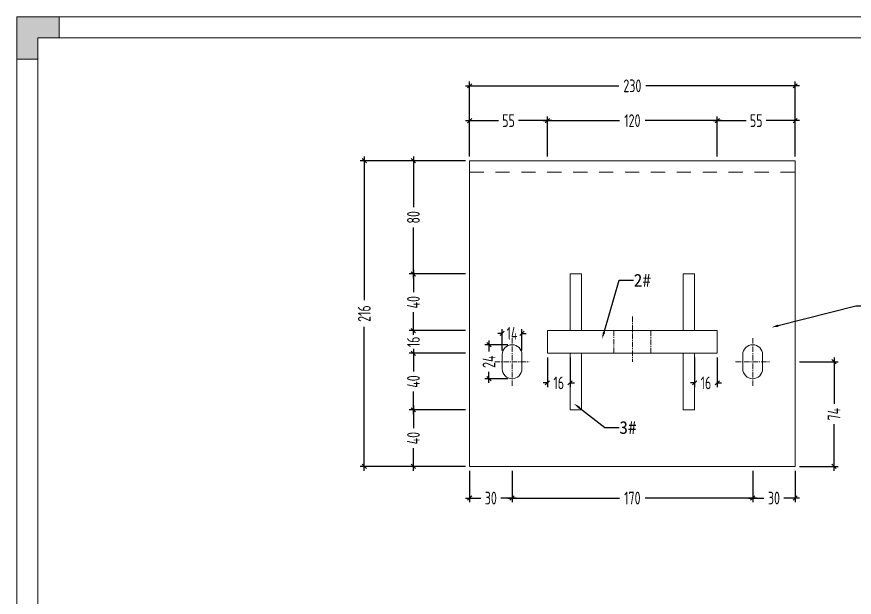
# Model space of a CAD drawing. Header units: millimetres. Extents: x 136606 to 1229059, y 82794 to 127566.
# Drawn here: x 953811 to 954403, y 126936 to 127346 of the extents above; entities that cross this region are included whole.
import ezdxf
from ezdxf import colors
from ezdxf.entities.mleader import LeaderData, LeaderLine
from ezdxf.math import Vec2, Vec3

# ---------------------------------------------------------------- set-up
doc = ezdxf.new("R2010")
doc.units = ezdxf.units.MM
doc.linetypes.add('CENTER', pattern=[0.6, 0.375, -0.075, 0.075, -0.075])
doc.linetypes.add('CENTER2', pattern=[28.575, 19.05, -3.175, 3.175, -3.175])
doc.layers.add('HR-dimension', color=9, linetype='Continuous')
doc.layers.add('标注', color=9, linetype='Continuous')
for name, color, linetype, lineweight in [('加强板', 140, 'Continuous', 18), ('图框', 7, 'Continuous', 13), ('文本', 3, 'Continuous', 13), ('结构', 4, 'Continuous', 18), ('虚线', 1, 'CENTER2', 0)]:
    doc.layers.add(name, color=color, linetype=linetype, lineweight=lineweight)
doc.styles.add('Arial', font='arial.ttf')
doc.styles.add('hztxt', font='ros1.shx', dxfattribs={"width": 0.8, "bigfont": 'hztxt.shx'})
doc.dimstyles.new('DIM-3', dxfattribs={"dimscale": 3, "dimtxt": 3, "dimasz": 1, "dimexe": 1, "dimexo": 1, "dimgap": 1, "dimtad": 0, "dimdec": 1, "dimrnd": 0.0005, "dimzin": 9, "dimdsep": 46, "dimtxsty": 'hztxt', "dimblk": 'OBLIQUE', "dimcen": 0, "dimdle": 1, "dimclrd": 9, "dimclre": 9, "dimclrt": 2, "dimazin": 2, "dimtfac": 1, "dimtdec": 1, "dimtofl": 0, "dimtmove": 0, "dimatfit": 3, "dimfxl": 1, "dimarcsym": 2})

# ---------------------------------------------------------------- blocks, each defined once
blk = doc.blocks.new('GW-TK')
at = {"layer": '图框', "linetype": 'Continuous', "lineweight": 0}
h = blk.add_hatch(color=256, dxfattribs=at)
h.dxf.hatch_style = 1
h.paths.add_polyline_path([(927183.55, 464715.01), (927183.55, 464705.01), (927188.55, 464705.01), (927188.55, 464710.01), (927193.56, 464710.01), (927193.56, 464715.01)])
blk.add_lwpolyline([(927188.55, 464705.01), (927188.55, 464710.01), (927193.56, 464710.01), (927193.56, 464715.01), (927183.55, 464715.01), (927183.55, 464705.01)], close=True, dxfattribs=at)
at = {"layer": '图框'}
for points in [[(927183.55, 464715.01), (927603.55, 464715.01), (927603.55, 464418.01), (927183.55, 464418.01)], [(927188.55, 464710.01), (927598.55, 464710.01), (927598.55, 464423.01), (927188.55, 464423.01)]]:
    blk.add_lwpolyline(points, close=True, dxfattribs=at)
blk = doc.blocks.new('_Oblique')
at = {"color": 0, "linetype": 'ByBlock', "lineweight": -2}
blk.add_line((-0.5, -0.5), (0.5, 0.5), dxfattribs=at)
blk = doc.blocks.new('*D2456')
at = {"layer": 'Defpoints', "color": 0, "ltscale": 10, "transparency": 16777216}
for p in [(954056.99, 127243.95), (954131.36, 127243.95), (954131.36, 127027.95)]:
    blk.add_point(p, dxfattribs=at)
at = {"layer": 'HR-dimension', "color": 9, "lineweight": -2, "ltscale": 10, "transparency": 16777216}
for p, q in [((954056.99, 127246.95), (954056.99, 127145.43)), ((954128.36, 127243.95), (954053.99, 127243.95)), ((954056.99, 127024.95), (954056.99, 127126.47)), ((954128.36, 127027.95), (954053.99, 127027.95))]:
    blk.add_line(p, q, dxfattribs=at)
at = {"layer": 'HR-dimension', "color": 9, "lineweight": -2, "ltscale": 10, "transparency": 16777216, "xscale": 3, "yscale": 3, "zscale": 3}
for p, rotation in [((954056.99, 127243.95), 90), ((954056.99, 127027.95), 270)]:
    blk.add_blockref('_Oblique', p, dxfattribs=dict(at, rotation=rotation))
at = {"layer": 'HR-dimension', "color": 2, "ltscale": 10, "transparency": 16777216, "insert": (954056.99, 127135.95), "char_height": 9, "attachment_point": 5, "rotation": 90, "style": 'hztxt'}
blk.add_mtext('216', dxfattribs=at)
blk = doc.blocks.new('*D2457')
at = {"layer": 'Defpoints', "color": 0, "ltscale": 10, "transparency": 16777216}
for p in [(954131.36, 127296.85), (954131.36, 127243.95), (954361.36, 127243.95)]:
    blk.add_point(p, dxfattribs=at)
at = {"layer": 'HR-dimension', "color": 9, "lineweight": -2, "ltscale": 10, "transparency": 16777216}
for p, q in [((954131.36, 127246.95), (954131.36, 127299.85)), ((954361.36, 127246.95), (954361.36, 127299.85)), ((954128.36, 127296.85), (954236.88, 127296.85)), ((954364.36, 127296.85), (954255.84, 127296.85))]:
    blk.add_line(p, q, dxfattribs=at)
at = {"layer": 'HR-dimension', "color": 9, "lineweight": -2, "ltscale": 10, "transparency": 16777216, "xscale": 3, "yscale": 3, "zscale": 3, "rotation": 180}
blk.add_blockref('_Oblique', (954131.36, 127296.85), dxfattribs=at)
at = {"layer": 'HR-dimension', "color": 9, "lineweight": -2, "ltscale": 10, "transparency": 16777216, "xscale": 3, "yscale": 3, "zscale": 3}
blk.add_blockref('_Oblique', (954361.36, 127296.85), dxfattribs=at)
at = {"layer": 'HR-dimension', "color": 2, "ltscale": 10, "transparency": 16777216, "insert": (954246.36, 127296.85), "char_height": 9, "attachment_point": 5, "style": 'hztxt'}
blk.add_mtext('230', dxfattribs=at)
blk = doc.blocks.new('*D2451')
at = {"layer": 'Defpoints', "color": 0, "ltscale": 10, "transparency": 16777216}
for p in [(954186.36, 127107.95), (954202.36, 127107.95), (954186.36, 127087)]:
    blk.add_point(p, dxfattribs=at)
at = {"layer": 'HR-dimension', "color": 9, "lineweight": -2, "ltscale": 10, "transparency": 16777216}
for p, q in [((954186.36, 127104.95), (954186.36, 127084)), ((954202.36, 127104.95), (954202.36, 127084)), ((954186.36, 127087), (954183.36, 127087)), ((954202.36, 127087), (954205.36, 127087))]:
    blk.add_line(p, q, dxfattribs=at)
at = {"layer": 'HR-dimension', "color": 9, "lineweight": -2, "ltscale": 10, "transparency": 16777216, "xscale": 3, "yscale": 3, "zscale": 3}
blk.add_blockref('_Oblique', (954186.36, 127087), dxfattribs=at)
at = {"layer": 'HR-dimension', "color": 9, "lineweight": -2, "ltscale": 10, "transparency": 16777216, "xscale": 3, "yscale": 3, "zscale": 3, "rotation": 180}
blk.add_blockref('_Oblique', (954202.36, 127087), dxfattribs=at)
at = {"layer": 'HR-dimension', "color": 2, "ltscale": 10, "transparency": 16777216, "insert": (954194.36, 127087), "char_height": 9, "attachment_point": 5, "style": 'hztxt'}
blk.add_mtext('16', dxfattribs=at)
blk = doc.blocks.new('*D2452')
at = {"layer": 'Defpoints', "color": 0, "ltscale": 10, "transparency": 16777216}
for p in [(954290.36, 127107.95), (954306.36, 127107.95), (954290.36, 127087)]:
    blk.add_point(p, dxfattribs=at)
at = {"layer": 'HR-dimension', "color": 9, "lineweight": -2, "ltscale": 10, "transparency": 16777216}
for p, q in [((954290.36, 127104.95), (954290.36, 127084)), ((954306.36, 127104.95), (954306.36, 127084)), ((954290.36, 127087), (954287.36, 127087)), ((954306.36, 127087), (954309.36, 127087))]:
    blk.add_line(p, q, dxfattribs=at)
at = {"layer": 'HR-dimension', "color": 9, "lineweight": -2, "ltscale": 10, "transparency": 16777216, "xscale": 3, "yscale": 3, "zscale": 3}
blk.add_blockref('_Oblique', (954290.36, 127087), dxfattribs=at)
at = {"layer": 'HR-dimension', "color": 9, "lineweight": -2, "ltscale": 10, "transparency": 16777216, "xscale": 3, "yscale": 3, "zscale": 3, "rotation": 180}
blk.add_blockref('_Oblique', (954306.36, 127087), dxfattribs=at)
at = {"layer": 'HR-dimension', "color": 2, "ltscale": 10, "transparency": 16777216, "insert": (954298.36, 127087), "char_height": 9, "attachment_point": 5, "style": 'hztxt'}
blk.add_mtext('16', dxfattribs=at)
blk = doc.blocks.new('*U2420')
at = {"layer": '虚线', "color": 252}
blk.add_lwpolyline([(0, -5), (0, 5)], dxfattribs=at)
blk = doc.blocks.new('*U2421')
at = {"color": 0, "linetype": 'ByBlock', "lineweight": -2, "transparency": 16777216}
for p in [(0, 219.6), (0, 201.3), (0, 183), (0, 164.7), (0, 146.4), (0, 128.1), (0, 109.8), (0, 91.5), (0, 73.2), (0, 54.9), (0, 36.6), (0, 18.3), (0, 0)]:
    blk.add_blockref('*U2420', p, dxfattribs=at)
blk = doc.blocks.new('*D2425')
at = {"layer": 'Defpoints', "color": 0, "ltscale": 10, "transparency": 16777216}
for p in [(954091.7, 127163.95), (954131.36, 127163.95), (954131.36, 127123.95)]:
    blk.add_point(p, dxfattribs=at)
at = {"layer": 'HR-dimension', "color": 9, "lineweight": -2, "ltscale": 10, "transparency": 16777216}
for p, q in [((954128.36, 127163.95), (954088.7, 127163.95)), ((954091.7, 127166.95), (954091.7, 127151.03)), ((954091.7, 127120.95), (954091.7, 127136.87)), ((954128.36, 127123.95), (954088.7, 127123.95))]:
    blk.add_line(p, q, dxfattribs=at)
at = {"layer": 'HR-dimension', "color": 9, "lineweight": -2, "ltscale": 10, "transparency": 16777216, "xscale": 3, "yscale": 3, "zscale": 3}
for p, rotation in [((954091.7, 127163.95), 90), ((954091.7, 127123.95), 270)]:
    blk.add_blockref('_Oblique', p, dxfattribs=dict(at, rotation=rotation))
at = {"layer": 'HR-dimension', "color": 2, "ltscale": 10, "transparency": 16777216, "insert": (954091.7, 127143.95), "char_height": 9, "attachment_point": 5, "rotation": 90, "style": 'hztxt'}
blk.add_mtext('40', dxfattribs=at)
blk = doc.blocks.new('*D2426')
at = {"layer": 'Defpoints', "color": 0, "ltscale": 10, "transparency": 16777216}
for p in [(954091.7, 127243.95), (954131.36, 127243.95), (954131.36, 127163.95)]:
    blk.add_point(p, dxfattribs=at)
at = {"layer": 'HR-dimension', "color": 9, "lineweight": -2, "ltscale": 10, "transparency": 16777216}
for p, q in [((954091.7, 127246.95), (954091.7, 127211.03)), ((954128.36, 127243.95), (954088.7, 127243.95)), ((954091.7, 127160.95), (954091.7, 127196.87)), ((954128.36, 127163.95), (954088.7, 127163.95))]:
    blk.add_line(p, q, dxfattribs=at)
at = {"layer": 'HR-dimension', "color": 9, "lineweight": -2, "ltscale": 10, "transparency": 16777216, "xscale": 3, "yscale": 3, "zscale": 3}
for p, rotation in [((954091.7, 127243.95), 90), ((954091.7, 127163.95), 270)]:
    blk.add_blockref('_Oblique', p, dxfattribs=dict(at, rotation=rotation))
at = {"layer": 'HR-dimension', "color": 2, "ltscale": 10, "transparency": 16777216, "insert": (954091.7, 127203.95), "char_height": 9, "attachment_point": 5, "rotation": 90, "style": 'hztxt'}
blk.add_mtext('80', dxfattribs=at)
blk = doc.blocks.new('*D2427')
at = {"layer": 'Defpoints', "color": 0, "ltscale": 10, "transparency": 16777216}
for p in [(954131.36, 127123.95), (954091.7, 127107.95), (954131.36, 127107.95)]:
    blk.add_point(p, dxfattribs=at)
at = {"layer": 'HR-dimension', "color": 9, "lineweight": -2, "ltscale": 10, "transparency": 16777216}
for p, q in [((954091.7, 127123.95), (954091.7, 127126.95)), ((954128.36, 127123.95), (954088.7, 127123.95)), ((954128.36, 127107.95), (954088.7, 127107.95)), ((954091.7, 127107.95), (954091.7, 127104.95))]:
    blk.add_line(p, q, dxfattribs=at)
at = {"layer": 'HR-dimension', "color": 9, "lineweight": -2, "ltscale": 10, "transparency": 16777216, "xscale": 3, "yscale": 3, "zscale": 3}
for p, rotation in [((954091.7, 127123.95), 270), ((954091.7, 127107.95), 90)]:
    blk.add_blockref('_Oblique', p, dxfattribs=dict(at, rotation=rotation))
at = {"layer": 'HR-dimension', "color": 2, "ltscale": 10, "transparency": 16777216, "insert": (954091.7, 127115.95), "char_height": 9, "attachment_point": 5, "rotation": 90, "style": 'hztxt'}
blk.add_mtext('16', dxfattribs=at)
blk = doc.blocks.new('*D2428')
at = {"layer": 'Defpoints', "color": 0, "ltscale": 10, "transparency": 16777216}
for p in [(954131.36, 127107.95), (954091.7, 127067.95), (954131.36, 127067.95)]:
    blk.add_point(p, dxfattribs=at)
at = {"layer": 'HR-dimension', "color": 9, "lineweight": -2, "ltscale": 10, "transparency": 16777216}
for p, q in [((954091.7, 127110.95), (954091.7, 127095.03)), ((954128.36, 127107.95), (954088.7, 127107.95)), ((954091.7, 127064.95), (954091.7, 127080.87)), ((954128.36, 127067.95), (954088.7, 127067.95))]:
    blk.add_line(p, q, dxfattribs=at)
at = {"layer": 'HR-dimension', "color": 9, "lineweight": -2, "ltscale": 10, "transparency": 16777216, "xscale": 3, "yscale": 3, "zscale": 3}
for p, rotation in [((954091.7, 127107.95), 90), ((954091.7, 127067.95), 270)]:
    blk.add_blockref('_Oblique', p, dxfattribs=dict(at, rotation=rotation))
at = {"layer": 'HR-dimension', "color": 2, "ltscale": 10, "transparency": 16777216, "insert": (954091.7, 127087.95), "char_height": 9, "attachment_point": 5, "rotation": 90, "style": 'hztxt'}
blk.add_mtext('40', dxfattribs=at)
blk = doc.blocks.new('*D2429')
at = {"layer": 'Defpoints', "color": 0, "ltscale": 10, "transparency": 16777216}
for p in [(954131.36, 127067.95), (954091.7, 127027.95), (954131.36, 127027.95)]:
    blk.add_point(p, dxfattribs=at)
at = {"layer": 'HR-dimension', "color": 9, "lineweight": -2, "ltscale": 10, "transparency": 16777216}
for p, q in [((954128.36, 127067.95), (954088.7, 127067.95)), ((954091.7, 127070.95), (954091.7, 127055.03)), ((954091.7, 127024.95), (954091.7, 127040.87)), ((954128.36, 127027.95), (954088.7, 127027.95))]:
    blk.add_line(p, q, dxfattribs=at)
at = {"layer": 'HR-dimension', "color": 9, "lineweight": -2, "ltscale": 10, "transparency": 16777216, "xscale": 3, "yscale": 3, "zscale": 3}
for p, rotation in [((954091.7, 127067.95), 90), ((954091.7, 127027.95), 270)]:
    blk.add_blockref('_Oblique', p, dxfattribs=dict(at, rotation=rotation))
at = {"layer": 'HR-dimension', "color": 2, "ltscale": 10, "transparency": 16777216, "insert": (954091.7, 127047.95), "char_height": 9, "attachment_point": 5, "rotation": 90, "style": 'hztxt'}
blk.add_mtext('40', dxfattribs=at)
blk = doc.blocks.new('*D2430')
at = {"layer": 'Defpoints', "color": 0, "ltscale": 10, "transparency": 16777216}
for p in [(954131.36, 127272.25), (954131.36, 127243.95), (954186.36, 127243.95)]:
    blk.add_point(p, dxfattribs=at)
at = {"layer": 'HR-dimension', "color": 9, "lineweight": -2, "ltscale": 10, "transparency": 16777216}
for p, q in [((954131.36, 127246.95), (954131.36, 127275.25)), ((954186.36, 127246.95), (954186.36, 127275.25)), ((954128.36, 127272.25), (954151.78, 127272.25)), ((954189.36, 127272.25), (954165.94, 127272.25))]:
    blk.add_line(p, q, dxfattribs=at)
at = {"layer": 'HR-dimension', "color": 9, "lineweight": -2, "ltscale": 10, "transparency": 16777216, "xscale": 3, "yscale": 3, "zscale": 3, "rotation": 180}
blk.add_blockref('_Oblique', (954131.36, 127272.25), dxfattribs=at)
at = {"layer": 'HR-dimension', "color": 9, "lineweight": -2, "ltscale": 10, "transparency": 16777216, "xscale": 3, "yscale": 3, "zscale": 3}
blk.add_blockref('_Oblique', (954186.36, 127272.25), dxfattribs=at)
at = {"layer": 'HR-dimension', "color": 2, "ltscale": 10, "transparency": 16777216, "insert": (954158.86, 127272.25), "char_height": 9, "attachment_point": 5, "style": 'hztxt'}
blk.add_mtext('55', dxfattribs=at)
blk = doc.blocks.new('*D2431')
at = {"layer": 'Defpoints', "color": 0, "ltscale": 10, "transparency": 16777216}
for p in [(954306.36, 127272.25), (954186.36, 127243.95), (954306.36, 127243.95)]:
    blk.add_point(p, dxfattribs=at)
at = {"layer": 'HR-dimension', "color": 9, "lineweight": -2, "ltscale": 10, "transparency": 16777216}
for p, q in [((954186.36, 127246.95), (954186.36, 127275.25)), ((954306.36, 127246.95), (954306.36, 127275.25)), ((954183.36, 127272.25), (954237.24, 127272.25)), ((954309.36, 127272.25), (954255.48, 127272.25))]:
    blk.add_line(p, q, dxfattribs=at)
at = {"layer": 'HR-dimension', "color": 9, "lineweight": -2, "ltscale": 10, "transparency": 16777216, "xscale": 3, "yscale": 3, "zscale": 3, "rotation": 180}
blk.add_blockref('_Oblique', (954186.36, 127272.25), dxfattribs=at)
at = {"layer": 'HR-dimension', "color": 9, "lineweight": -2, "ltscale": 10, "transparency": 16777216, "xscale": 3, "yscale": 3, "zscale": 3}
blk.add_blockref('_Oblique', (954306.36, 127272.25), dxfattribs=at)
at = {"layer": 'HR-dimension', "color": 2, "ltscale": 10, "transparency": 16777216, "insert": (954246.36, 127272.25), "char_height": 9, "attachment_point": 5, "style": 'hztxt'}
blk.add_mtext('120', dxfattribs=at)
blk = doc.blocks.new('*D2432')
at = {"layer": 'Defpoints', "color": 0, "ltscale": 10, "transparency": 16777216}
for p in [(954361.36, 127272.25), (954306.36, 127243.95), (954361.36, 127243.95)]:
    blk.add_point(p, dxfattribs=at)
at = {"layer": 'HR-dimension', "color": 9, "lineweight": -2, "ltscale": 10, "transparency": 16777216}
for p, q in [((954306.36, 127246.95), (954306.36, 127275.25)), ((954361.36, 127246.95), (954361.36, 127275.25)), ((954303.36, 127272.25), (954326.78, 127272.25)), ((954364.36, 127272.25), (954340.94, 127272.25))]:
    blk.add_line(p, q, dxfattribs=at)
at = {"layer": 'HR-dimension', "color": 9, "lineweight": -2, "ltscale": 10, "transparency": 16777216, "xscale": 3, "yscale": 3, "zscale": 3, "rotation": 180}
blk.add_blockref('_Oblique', (954306.36, 127272.25), dxfattribs=at)
at = {"layer": 'HR-dimension', "color": 9, "lineweight": -2, "ltscale": 10, "transparency": 16777216, "xscale": 3, "yscale": 3, "zscale": 3}
blk.add_blockref('_Oblique', (954361.36, 127272.25), dxfattribs=at)
at = {"layer": 'HR-dimension', "color": 2, "ltscale": 10, "transparency": 16777216, "insert": (954333.86, 127272.25), "char_height": 9, "attachment_point": 5, "style": 'hztxt'}
blk.add_mtext('55', dxfattribs=at)
blk = doc.blocks.new('*D2455')
at = {"color": 9, "lineweight": -2, "transparency": 16777216}
for p, q in [((954388.86, 127104.9), (954388.86, 127072.12)), ((954364.36, 127101.9), (954391.86, 127101.9)), ((954388.86, 127024.95), (954388.86, 127057.72)), ((954364.36, 127027.95), (954391.86, 127027.95))]:
    blk.add_line(p, q, dxfattribs=at)
at = {"layer": 'Defpoints', "color": 0, "transparency": 16777216}
for p in [(954361.36, 127101.9), (954388.86, 127101.9), (954361.36, 127027.95)]:
    blk.add_point(p, dxfattribs=at)
at = {"color": 9, "lineweight": -2, "transparency": 16777216, "xscale": 3, "yscale": 3, "zscale": 3}
for p, rotation in [((954388.86, 127101.9), 90), ((954388.86, 127027.95), 270)]:
    blk.add_blockref('_Oblique', p, dxfattribs=dict(at, rotation=rotation))
at = {"color": 2, "transparency": 16777216, "insert": (954388.86, 127064.92), "char_height": 9, "attachment_point": 5, "rotation": 90, "style": 'hztxt'}
blk.add_mtext('74', dxfattribs=at)
blk = doc.blocks.new('*D2434')
at = {"color": 9, "lineweight": -2, "transparency": 16777216}
for p, q in [((954131.36, 127024.95), (954131.36, 127002.63)), ((954161.36, 127024.95), (954161.36, 127002.63)), ((954128.36, 127005.63), (954139.28, 127005.63)), ((954164.36, 127005.63), (954153.44, 127005.63))]:
    blk.add_line(p, q, dxfattribs=at)
at = {"layer": 'Defpoints', "color": 0, "transparency": 16777216}
for p in [(954131.36, 127027.95), (954161.36, 127027.95), (954131.36, 127005.63)]:
    blk.add_point(p, dxfattribs=at)
at = {"color": 9, "lineweight": -2, "transparency": 16777216, "xscale": 3, "yscale": 3, "zscale": 3, "rotation": 180}
blk.add_blockref('_Oblique', (954131.36, 127005.63), dxfattribs=at)
at = {"color": 9, "lineweight": -2, "transparency": 16777216, "xscale": 3, "yscale": 3, "zscale": 3}
blk.add_blockref('_Oblique', (954161.36, 127005.63), dxfattribs=at)
at = {"color": 2, "transparency": 16777216, "insert": (954146.36, 127005.63), "char_height": 9, "attachment_point": 5, "style": 'hztxt'}
blk.add_mtext('30', dxfattribs=at)
blk = doc.blocks.new('*D2435')
at = {"color": 9, "lineweight": -2, "transparency": 16777216}
for p, q in [((954161.36, 127024.95), (954161.36, 127002.63)), ((954331.36, 127024.95), (954331.36, 127002.63)), ((954158.36, 127005.63), (954237.24, 127005.63)), ((954334.36, 127005.63), (954255.48, 127005.63))]:
    blk.add_line(p, q, dxfattribs=at)
at = {"layer": 'Defpoints', "color": 0, "transparency": 16777216}
for p in [(954161.36, 127027.95), (954331.36, 127027.95), (954331.36, 127005.63)]:
    blk.add_point(p, dxfattribs=at)
at = {"color": 9, "lineweight": -2, "transparency": 16777216, "xscale": 3, "yscale": 3, "zscale": 3, "rotation": 180}
blk.add_blockref('_Oblique', (954161.36, 127005.63), dxfattribs=at)
at = {"color": 9, "lineweight": -2, "transparency": 16777216, "xscale": 3, "yscale": 3, "zscale": 3}
blk.add_blockref('_Oblique', (954331.36, 127005.63), dxfattribs=at)
at = {"color": 2, "transparency": 16777216, "insert": (954246.36, 127005.63), "char_height": 9, "attachment_point": 5, "style": 'hztxt'}
blk.add_mtext('170', dxfattribs=at)
blk = doc.blocks.new('*D2436')
at = {"color": 9, "lineweight": -2, "transparency": 16777216}
for p, q in [((954331.36, 127024.95), (954331.36, 127002.63)), ((954361.36, 127024.95), (954361.36, 127002.63)), ((954328.36, 127005.63), (954339.28, 127005.63)), ((954364.36, 127005.63), (954353.44, 127005.63))]:
    blk.add_line(p, q, dxfattribs=at)
at = {"layer": 'Defpoints', "color": 0, "transparency": 16777216}
for p in [(954331.36, 127027.95), (954361.36, 127027.95), (954361.36, 127005.63)]:
    blk.add_point(p, dxfattribs=at)
at = {"color": 9, "lineweight": -2, "transparency": 16777216, "xscale": 3, "yscale": 3, "zscale": 3, "rotation": 180}
blk.add_blockref('_Oblique', (954331.36, 127005.63), dxfattribs=at)
at = {"color": 9, "lineweight": -2, "transparency": 16777216, "xscale": 3, "yscale": 3, "zscale": 3}
blk.add_blockref('_Oblique', (954361.36, 127005.63), dxfattribs=at)
at = {"color": 2, "transparency": 16777216, "insert": (954346.36, 127005.63), "char_height": 9, "attachment_point": 5, "style": 'hztxt'}
blk.add_mtext('30', dxfattribs=at)
blk = doc.blocks.new('*D2437')
at = {"color": 9, "lineweight": -2, "transparency": 16777216}
for p, q in [((954154.36, 127121.95), (954151.36, 127121.95)), ((954154.36, 127109.95), (954154.36, 127124.95)), ((954168.36, 127109.95), (954168.36, 127124.95)), ((954168.36, 127121.95), (954171.36, 127121.95))]:
    blk.add_line(p, q, dxfattribs=at)
at = {"layer": 'Defpoints', "color": 0, "transparency": 16777216}
for p in [(954154.36, 127121.95), (954154.36, 127106.95), (954168.36, 127106.95)]:
    blk.add_point(p, dxfattribs=at)
at = {"color": 9, "lineweight": -2, "transparency": 16777216, "xscale": 3, "yscale": 3, "zscale": 3}
blk.add_blockref('_Oblique', (954154.36, 127121.95), dxfattribs=at)
at = {"color": 9, "lineweight": -2, "transparency": 16777216, "xscale": 3, "yscale": 3, "zscale": 3, "rotation": 180}
blk.add_blockref('_Oblique', (954168.36, 127121.95), dxfattribs=at)
at = {"color": 2, "transparency": 16777216, "insert": (954161.36, 127121.95), "char_height": 9, "attachment_point": 5, "style": 'hztxt'}
blk.add_mtext('14', dxfattribs=at)
blk = doc.blocks.new('*U2416')
at = {"layer": '结构', "color": 4}
blk.add_lwpolyline([(-7, -5), (-7, 5, -1), (7, 5), (7, -5, -1)], format="xyb", close=True, dxfattribs=at)
at = {"layer": '虚线', "color": 1, "linetype": 'CENTER', "ltscale": 10}
for p, q in [((0, -17.1), (0, 17.1)), ((-12.1, 0), (12.1, 0))]:
    blk.add_line(p, q, dxfattribs=at)
blk = doc.blocks.new('*U2417')
at = {"color": 0, "linetype": 'ByBlock', "lineweight": -2, "transparency": 16777216}
for p in [(0, 0), (170, 0)]:
    blk.add_blockref('*U2416', p, dxfattribs=at)
blk = doc.blocks.new('*D2441')
at = {"color": 9, "lineweight": -2, "transparency": 16777216}
for p, q in [((954145.04, 127116.95), (954145.04, 127109.15)), ((954158.36, 127113.95), (954142.04, 127113.95)), ((954145.04, 127086.95), (954145.04, 127094.75)), ((954158.36, 127089.95), (954142.04, 127089.95))]:
    blk.add_line(p, q, dxfattribs=at)
at = {"layer": 'Defpoints', "color": 0, "transparency": 16777216}
for p in [(954161.36, 127113.95), (954145.04, 127089.95), (954161.36, 127089.95)]:
    blk.add_point(p, dxfattribs=at)
at = {"color": 9, "lineweight": -2, "transparency": 16777216, "xscale": 3, "yscale": 3, "zscale": 3}
for p, rotation in [((954145.04, 127113.95), 90), ((954145.04, 127089.95), 270)]:
    blk.add_blockref('_Oblique', p, dxfattribs=dict(at, rotation=rotation))
at = {"color": 2, "transparency": 16777216, "insert": (954145.04, 127101.95), "char_height": 9, "attachment_point": 5, "rotation": 90, "style": 'hztxt'}
blk.add_mtext('24', dxfattribs=at)

msp = doc.modelspace()

# ---------------------------------------------------------------- linework, layer by layer
at = {"layer": '加强板', "color": 3}
for points in [[(954202.3563, 127163.9492), (954210.3563, 127163.9492), (954210.3563, 127123.9492), (954202.3563, 127123.9492)], [(954282.3563, 127163.9492), (954290.3563, 127163.9492), (954290.3563, 127123.9492), (954282.3563, 127123.9492)], [(954186.3563, 127123.9492), (954306.3563, 127123.9492), (954306.3563, 127107.9492), (954186.3563, 127107.9492)], [(954202.3563, 127067.9492), (954210.3563, 127067.9492), (954210.3563, 127107.9492), (954202.3563, 127107.9492)], [(954282.3563, 127067.9492), (954290.3563, 127067.9492), (954290.3563, 127107.9492), (954282.3563, 127107.9492)]]:
    msp.add_lwpolyline(points, close=True, dxfattribs=at)
at = {"layer": '结构', "color": 6}
msp.add_lwpolyline([(954131.3563, 127243.9489), (954361.3563, 127243.9489), (954361.3563, 127027.9489), (954131.3563, 127027.9489)], close=True, dxfattribs=at)
at = {"layer": '虚线', "color": 1, "linetype": 'CENTER', "ltscale": 10}
msp.add_lwpolyline([(954246.3563, 127133.9492), (954246.3563, 127101.9492)], dxfattribs=at)
msp.add_lwpolyline([(954259.3563, 127123.9492), (954233.3563, 127123.9492), (954233.3563, 127107.9492), (954259.3563, 127107.9492)], close=True, dxfattribs=at)

# ---------------------------------------------------------------- block references
at = {"color": 252, "xscale": -1, "rotation": 270}
msp.add_blockref('*U2421', (954136.3563, 127235.9489), dxfattribs=at)
msp.add_blockref('*U2417', (954161.3563, 127101.9489))
at = {"layer": '文本', "xscale": 3, "yscale": 3, "zscale": 3}
msp.add_blockref('GW-TK', (-1827739.1979, -1266799.3827), dxfattribs=at)

# ---------------------------------------------------------------- dimensions: what is measured, and where the dimension line sits
for base, p1, p2, picture, middle in [((954154.3563, 127121.9473), (954168.3563, 127106.9489), (954154.3563, 127106.9489), '*D2437', (954161.3563, 127121.9473)), ((954131.3563, 127005.6257), (954161.3563, 127027.9489), (954131.3563, 127027.9489), '*D2434', (954146.3563, 127005.6257)), ((954331.3563, 127005.6257), (954161.3563, 127027.9489), (954331.3563, 127027.9489), '*D2435', (954246.3563, 127005.6257)), ((954361.3563, 127005.6257), (954331.3563, 127027.9489), (954361.3563, 127027.9489), '*D2436', (954346.3563, 127005.6257))]:
    dim = msp.add_linear_dim(base=base, p1=p1, p2=p2, dimstyle='DIM-3')
    dim.commit()
    dim.dimension.update_dxf_attribs({"geometry": picture, "text_midpoint": middle})
for base, p1, p2, picture, middle in [((954145.0423, 127089.9489), (954161.3563, 127113.9489), (954161.3563, 127089.9489), '*D2441', (954145.0423, 127101.9489)), ((954388.8633434491, 127101.8988988471), (954361.3562792999, 127027.948898847), (954361.3562792999, 127101.898898847), '*D2455', (954388.8633434488, 127064.9238988468))]:
    dim = msp.add_linear_dim(base=base, p1=p1, p2=p2, angle=90, dimstyle='DIM-3')
    dim.commit()
    dim.dimension.update_dxf_attribs({"geometry": picture, "text_midpoint": middle})
at = {"layer": 'HR-dimension', "ltscale": 10}
for base, p1, p2, picture, middle in [((954131.3563, 127296.8454), (954361.3563, 127243.9489), (954131.3563, 127243.9489), '*D2457', (954246.3563, 127296.8454)), ((954131.3563, 127272.251), (954186.3563, 127243.9489), (954131.3563, 127243.9489), '*D2430', (954158.8563, 127272.251)), ((954306.3563, 127272.251), (954186.3563, 127243.9489), (954306.3563, 127243.9489), '*D2431', (954246.3563, 127272.251)), ((954361.3563, 127272.251), (954306.3563, 127243.9489), (954361.3563, 127243.9489), '*D2432', (954333.8563, 127272.251)), ((954186.3563, 127086.9996), (954202.3563, 127107.9492), (954186.3563, 127107.9492), '*D2451', (954194.3563, 127086.9996)), ((954290.3563, 127086.9996), (954306.3563, 127107.9492), (954290.3563, 127107.9492), '*D2452', (954298.3563, 127086.9996))]:
    dim = msp.add_linear_dim(base=base, p1=p1, p2=p2, dimstyle='DIM-3', dxfattribs=at)
    dim.commit()
    dim.dimension.update_dxf_attribs({"geometry": picture, "text_midpoint": middle})
for base, p1, p2, picture, middle in [((954056.9923, 127243.9489), (954131.3563, 127027.9489), (954131.3563, 127243.9489), '*D2456', (954056.9923, 127135.9489)), ((954091.698, 127243.9489), (954131.3563, 127163.9492), (954131.3563, 127243.9489), '*D2426', (954091.698, 127203.9491)), ((954091.698, 127163.9492), (954131.3563, 127123.9492), (954131.3563, 127163.9492), '*D2425', (954091.698, 127143.9492)), ((954091.698, 127107.9492), (954131.3563, 127123.9492), (954131.3563, 127107.9492), '*D2427', (954091.698, 127115.9492)), ((954091.698, 127067.9492), (954131.3563, 127107.9492), (954131.3563, 127067.9492), '*D2428', (954091.698, 127087.9492)), ((954091.698, 127027.9489), (954131.3563, 127067.9492), (954131.3563, 127027.9489), '*D2429', (954091.698, 127047.9491))]:
    dim = msp.add_linear_dim(base=base, p1=p1, p2=p2, angle=90, dimstyle='DIM-3', dxfattribs=at)
    dim.commit()
    dim.dimension.update_dxf_attribs({"geometry": picture, "text_midpoint": middle})

# ---------------------------------------------------------------- leaders
at = {"layer": '标注', "color": 6}
ml = msp.add_multileader_mtext('Standard', dxfattribs=at)
ml.set_content('{\\fSimSun|b0|i0|c134|p2;2#}', color=6, style='Arial')
ml.set_leader_properties(color=9)
ml.build(insert=Vec2(0, 0))
ml.multileader.update_dxf_attribs({"dogleg_length": 100, "arrow_head_size": 5})
ctx = ml.context
ctx.base_point, ctx.char_height, ctx.arrow_head_size, ctx.landing_gap_size, ctx.plane_origin = Vec3(954247.1009, 127159.5153), 9, 5, 0.2, Vec3(954167.1454, 258185.7264)
notes = []
notes.append((ctx, [(0, (1, 1, 0), (954237.1009, 127159.5153), (1, 0), 10, [(0, [(954224.9196, 127117.9737)], 0, [])])]))
ctx.mtext.insert, ctx.mtext.width, ctx.mtext.defined_height, ctx.mtext.flow_direction = Vec3(954247.3009, 127164.0153), 100, 36.9267, 5
ml = msp.add_multileader_mtext('Standard', dxfattribs=at)
ml.set_content('{\\fSimSun|b0|i0|c134|p2;1#}', color=6, style='Arial')
ml.set_leader_properties(color=9)
ml.build(insert=Vec2(0, 0))
ml.multileader.update_dxf_attribs({"dogleg_length": 100, "arrow_head_size": 5})
ctx = ml.context
ctx.base_point, ctx.char_height, ctx.arrow_head_size, ctx.landing_gap_size, ctx.plane_origin = Vec3(954414.1104, 127141.3339), 9, 5, 0.2, Vec3(954339.5389, 258151.6105)
notes.append((ctx, [(0, (1, 1, 0), (954404.1104, 127141.3339), (1, 0), 10, [(0, [(954344.5919, 127126.2071)], 0, [])])]))
ctx.mtext.insert, ctx.mtext.width, ctx.mtext.defined_height, ctx.mtext.flow_direction = Vec3(954414.3104, 127145.8339), 100, 36.9267, 5
ml = msp.add_multileader_mtext('Standard', dxfattribs=at)
ml.set_content('{\\fSimSun|b0|i0|c134|p2;3#}', color=6, style='Arial')
ml.set_leader_properties(color=9)
ml.build(insert=Vec2(0, 0))
ml.multileader.update_dxf_attribs({"dogleg_length": 100, "arrow_head_size": 5})
ctx = ml.context
ctx.base_point, ctx.char_height, ctx.arrow_head_size, ctx.landing_gap_size, ctx.plane_origin = Vec3(954236.9295, 127055.4799), 9, 5, 0.2, Vec3(954052.0255, 258092.7163)
notes.append((ctx, [(0, (1, 1, 0), (954226.9295, 127055.4799), (1, 0), 10, [(0, [(954205.0272, 127072.4246)], 0, [])])]))
ctx.mtext.insert, ctx.mtext.width, ctx.mtext.defined_height, ctx.mtext.flow_direction = Vec3(954237.1295, 127059.9799), 100, 36.9267, 5
for ctx, leaders in notes:
    for number, flags, end, landing, length, lines in leaders:
        leader = LeaderData()
        leader.index, (leader.has_last_leader_line, leader.has_dogleg_vector, leader.attachment_direction) = number, flags
        leader.last_leader_point, leader.dogleg_vector, leader.dogleg_length = Vec3(end), Vec3(landing), length
        for number, points, colour, breaks in lines:
            line = LeaderLine()
            line.index, line.vertices, line.color, line.breaks = number, Vec3.list(points), colors.encode_raw_color(colour), breaks
            leader.lines.append(line)
        ctx.leaders.append(leader)

doc.saveas('drawing.dxf')
